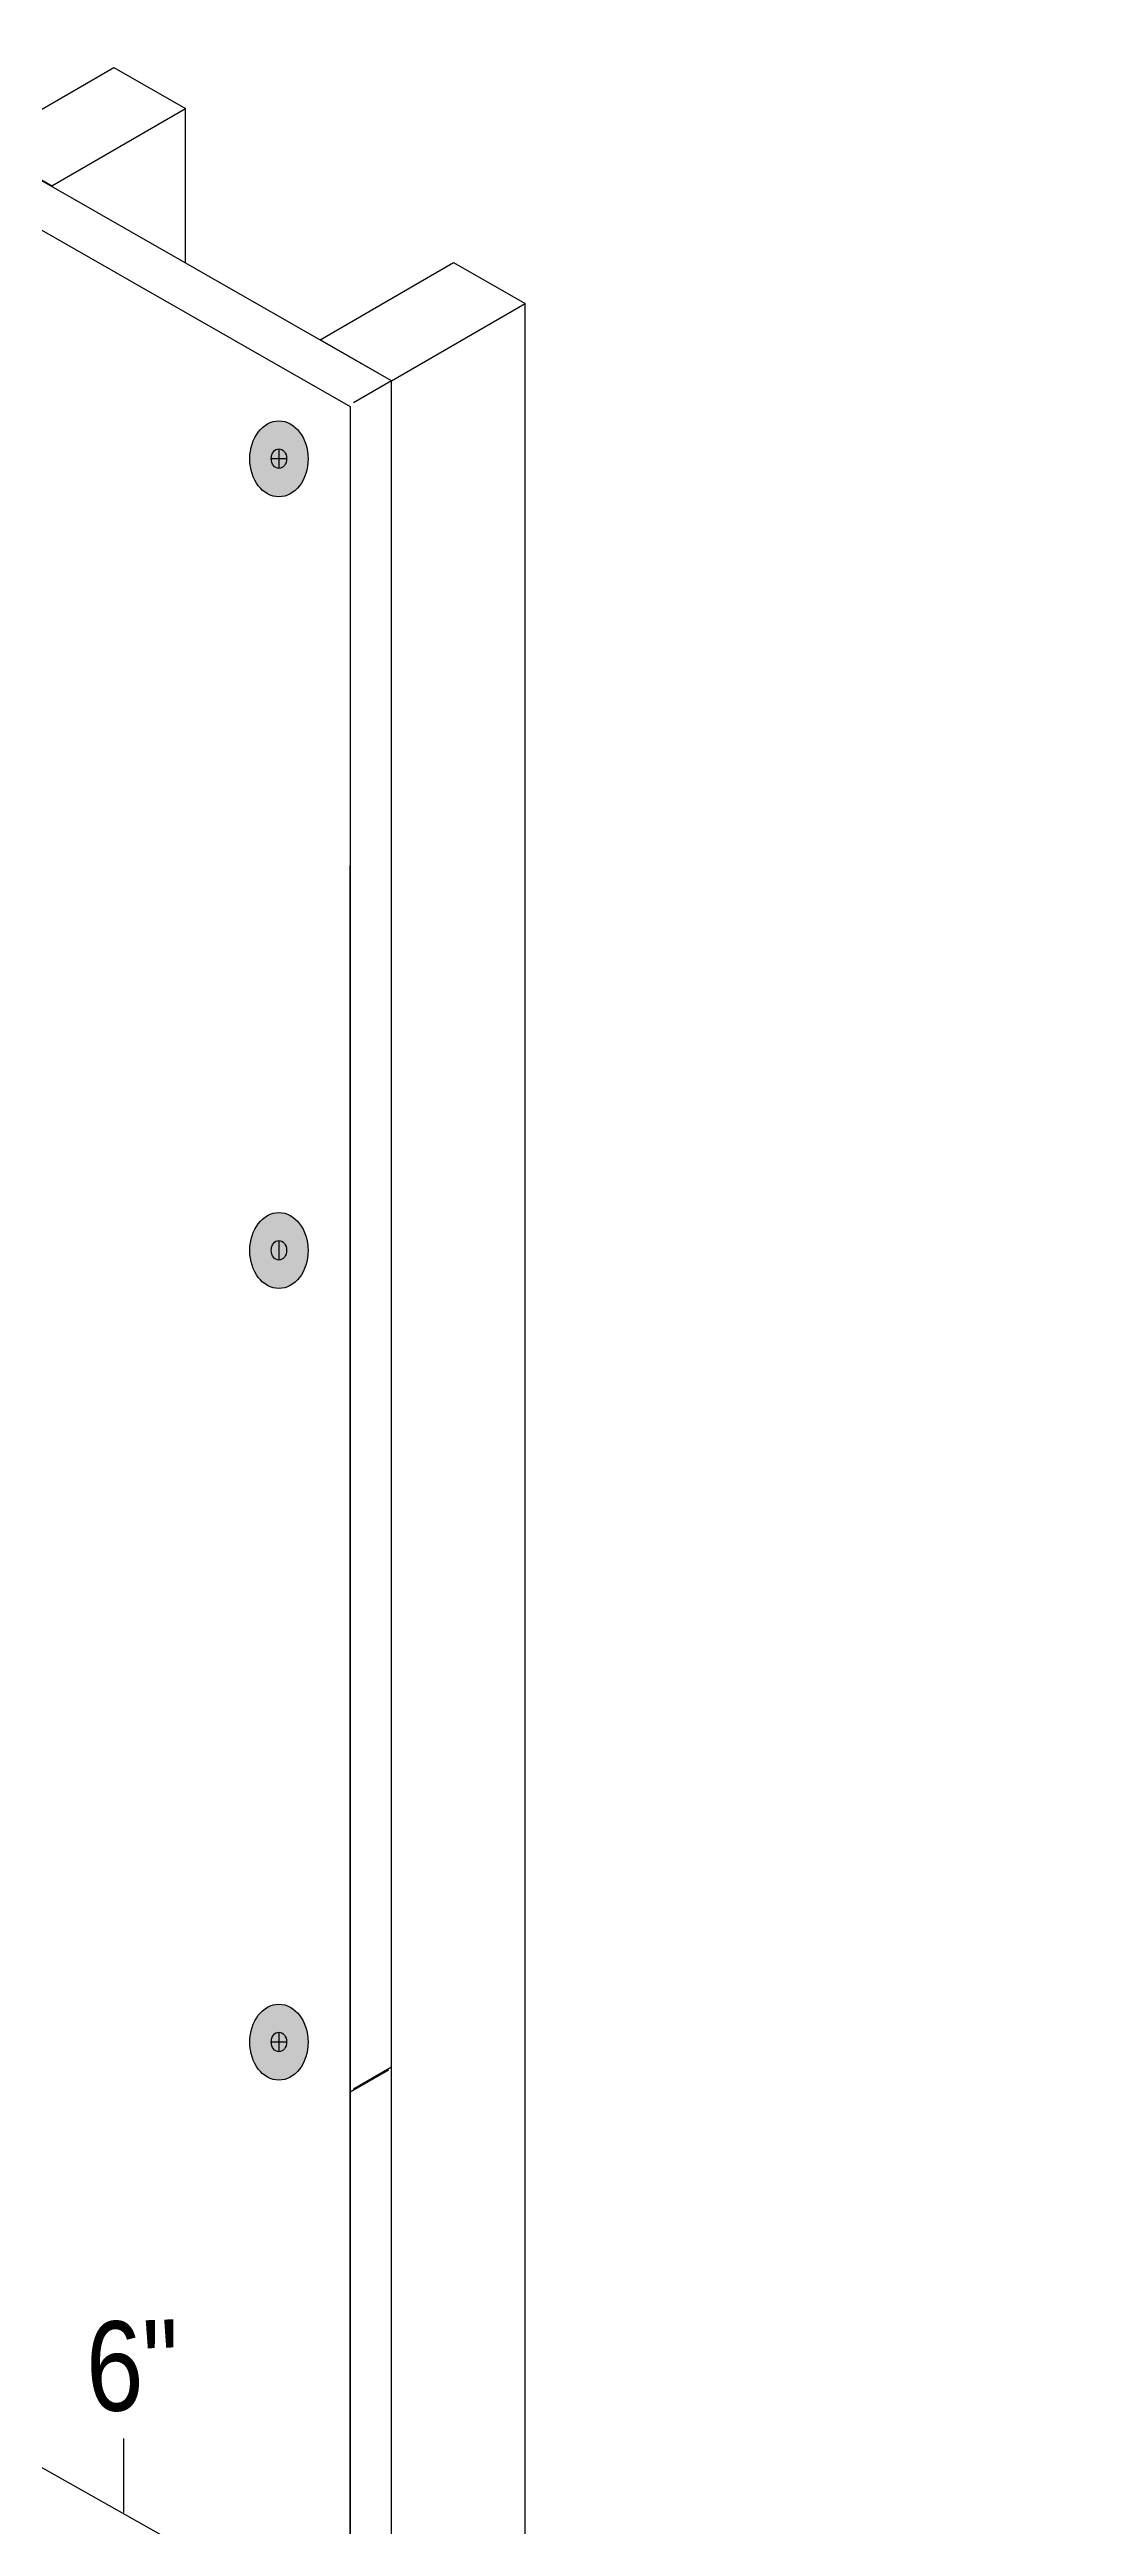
# Model space of a CAD drawing. Extents: x -1140 to 5605, y -816 to 2382.
# Drawn here: x 4943.4 to 5072.2, y 1115 to 1426.7 of the extents above; entities that cross this region are included whole.
import ezdxf

# ---------------------------------------------------------------- set-up
doc = ezdxf.new("R2010")
doc.units = 0
doc.header["$MEASUREMENT"] = 0
for name, color, linetype, lineweight in [('G-ANNO-TTLB', 7, 'Continuous', 0), ('TYVEK', 7, 'Continuous', 0), ('wall scratch', 7, 'Continuous', 0)]:
    doc.layers.add(name, color=color, linetype=linetype, lineweight=lineweight)

# ---------------------------------------------------------------- blocks, each defined once
blk = doc.blocks.new('Block_216')
at = {"layer": 'TYVEK', "color": 4, "lineweight": 25, "true_color": 0x00ffff}
for points in [[(4948.24, 1159.41)], [(4948.24, 1125.98)]]:
    blk.add_lwpolyline(points, dxfattribs=at)
blk = doc.blocks.new('Block_252')
at = {"layer": 'TYVEK', "true_color": 0x003b71, "transparency": 33554687}
h = blk.add_hatch(color=156, dxfattribs=at)
h.dxf.hatch_style = 2
edge = h.paths.add_edge_path()
edge.add_ellipse((4972.26, 1375.17), major_axis=(0, 4.78), ratio=0.766948, start_angle=0, end_angle=360)
at = {"layer": 'TYVEK', "color": 18, "lineweight": 25, "true_color": 0x000000}
for p, q in [((4971.29, 1375.2), (4973.23, 1375.2)), ((4972.26, 1376.44), (4972.26, 1373.97))]:
    blk.add_line(p, q, dxfattribs=at)
for centre, major_axis, ratio in [((4972.26, 1375.17), (0, 4.78), 0.766948), ((4972.26, 1375.2), (0, 1.23), 0.788846)]:
    blk.add_ellipse(centre, major_axis=major_axis, ratio=ratio, dxfattribs=at)
blk = doc.blocks.new('Block_254')
at = {"layer": 'TYVEK', "true_color": 0x003b71, "transparency": 33554687}
h = blk.add_hatch(color=156, dxfattribs=at)
h.dxf.hatch_style = 2
edge = h.paths.add_edge_path()
edge.add_ellipse((4972.26, 1175.91), major_axis=(0, 4.78), ratio=0.766948, start_angle=0, end_angle=360)
at = {"layer": 'TYVEK', "color": 18, "lineweight": 25, "true_color": 0x000000}
for p, q in [((4971.29, 1175.94), (4973.23, 1175.94)), ((4972.26, 1177.18), (4972.26, 1174.71))]:
    blk.add_line(p, q, dxfattribs=at)
blk.add_lwpolyline([(4971.75, 1180.33)], dxfattribs=at)
for centre, major_axis, ratio in [((4972.26, 1175.91), (0, 4.78), 0.766948), ((4972.26, 1175.94), (0, 1.23), 0.788846)]:
    blk.add_ellipse(centre, major_axis=major_axis, ratio=ratio, dxfattribs=at)
blk = doc.blocks.new('Block_255')
at = {"layer": 'TYVEK', "true_color": 0x003b71, "transparency": 33554687}
h = blk.add_hatch(color=156, dxfattribs=at)
h.dxf.hatch_style = 2
edge = h.paths.add_edge_path()
edge.add_ellipse((4972.26, 1275.54), major_axis=(0, 4.78), ratio=0.766948, start_angle=0, end_angle=360)
at = {"layer": 'TYVEK', "color": 18, "lineweight": 25, "true_color": 0x000000}
blk.add_line((4972.26, 1276.81), (4972.26, 1274.34), dxfattribs=at)
for centre, major_axis, ratio in [((4972.26, 1275.54), (0, 4.78), 0.766948), ((4972.26, 1275.57), (0, 1.23), 0.788846)]:
    blk.add_ellipse(centre, major_axis=major_axis, ratio=ratio, dxfattribs=at)

msp = doc.modelspace()

# ---------------------------------------------------------------- hatches: boundary and pattern name
at = {"layer": 'G-ANNO-TTLB', "true_color": 0xff00ff, "transparency": 33554687}
h = msp.add_hatch(color=6, dxfattribs=at)
edge = h.paths.add_edge_path()
edge.add_spline(control_points=[(5285.56, -733.23), (5285.56, -733.23), (2356.04, -733.23), (2356.04, -733.23), (2356.04, -733.23), (2356.04, 1723.77), (2356.04, 1723.77), (2356.04, 1723.77), (5285.56, 1723.77), (5285.56, 1723.77), (5285.56, 1723.77), (5285.56, -733.23), (5285.56, -733.23)], knot_values=[0, 0, 0, 0, 1, 1, 1, 2, 2, 2, 3, 3, 3, 4, 4, 4, 4], degree=3, periodic=0)
edge = h.paths.add_edge_path()
edge.add_spline(control_points=[(2365.04, 1714.77), (2365.04, 1714.77), (2365.04, -724.23), (2365.04, -724.23), (2365.04, -724.23), (5276.56, -724.23), (5276.56, -724.23), (5276.56, -724.23), (5276.56, 1714.77), (5276.56, 1714.77), (5276.56, 1714.77), (2365.04, 1714.77), (2365.04, 1714.77)], knot_values=[0, 0, 0, 0, 1, 1, 1, 2, 2, 2, 3, 3, 3, 4, 4, 4, 4], degree=3, periodic=0)
edge.add_line((2365.04, 1714.77), (2365.04, 1714.77))

# ---------------------------------------------------------------- linework, layer by layer
at = {"layer": 'G-ANNO-TTLB'}
for points in [[(5285.56, -733.23), (5285.56, -733.23), (2356.04, -733.23), (2356.04, -733.23), (2356.04, -733.23), (2356.04, 1723.77), (2356.04, 1723.77), (2356.04, 1723.77), (5285.56, 1723.77), (5285.56, 1723.77), (5285.56, 1723.77), (5285.56, -733.23), (5285.56, -733.23)], [(2365.04, 1714.77), (2365.04, 1714.77), (2365.04, -724.23), (2365.04, -724.23), (2365.04, -724.23), (5276.56, -724.23), (5276.56, -724.23), (5276.56, -724.23), (5276.56, 1714.77), (5276.56, 1714.77), (5276.56, 1714.77), (2365.04, 1714.77), (2365.04, 1714.77)]]:
    msp.add_open_spline(points, degree=3, knots=[0, 0, 0, 0, 1, 1, 1, 2, 2, 2, 3, 3, 3, 4, 4, 4, 4], dxfattribs=at)
at = {"layer": 'TYVEK', "color": 18, "lineweight": 25, "true_color": 0x000000}
for p, q in [((4712.45, 1535.27), (4981.24, 1381.78)), ((4981.24, 1381.78), (4981.24, 957.42))]:
    msp.add_line(p, q, dxfattribs=at)
at = {"layer": 'TYVEK', "color": 2, "lineweight": 25, "true_color": 0xffff00}
for p, q in [((4981.24, 957.42), (4981.24, 1324.01)), ((4986.05, 1172.39), (4981.24, 1169.6))]:
    msp.add_line(p, q, dxfattribs=at)
at = {"layer": 'TYVEK', "color": 1, "lineweight": 25, "true_color": 0xff0000}
for p, q in [((4893.41, 1149.92), (4961, 1111.91)), ((4952.71, 1126.02), (4952.71, 1116.72))]:
    msp.add_line(p, q, dxfattribs=at)
at = {"layer": 'wall scratch', "color": 2, "lineweight": 25, "true_color": 0xffff00}
for p, q in [((4986.45, 1385.01), (4717.58, 1538.54)), ((4986.45, 1385.01), (4981.64, 1382.23)), ((4986.45, 960.52), (4986.45, 1385.01)), ((4986.05, 1172.41), (4981.24, 1169.63)), ((4986.45, 1172.77), (4981.64, 1169.98))]:
    msp.add_line(p, q, dxfattribs=at)
at = {"layer": 'wall scratch', "color": 33, "lineweight": 25, "true_color": 0xcc9966}
for p, q in [((4943.68, 1409.55), (4960.48, 1419.27)), ((4960.48, 1399.84), (4960.48, 1419.27)), ((4986.45, 1385.01), (5003.26, 1394.73)), ((5003.26, 970.24), (5003.26, 1394.73))]:
    msp.add_line(p, q, dxfattribs=at)
for points in [[(4943.68, 1409.54), (4934.56, 1414.64), (4951.48, 1424.43), (4960.48, 1419.27)], [(4986.45, 1385.01), (4977.45, 1390.17), (4994.25, 1399.9), (5003.26, 1394.73)]]:
    msp.add_lwpolyline(points, dxfattribs=at)

# ---------------------------------------------------------------- block references
at = {"layer": 'TYVEK'}
for name in ['Block_252', 'Block_255', 'Block_254', 'Block_216']:
    msp.add_blockref(name, (0, 0), dxfattribs=at)

# ---------------------------------------------------------------- texts
at = {"layer": 'TYVEK', "insert": (4948.18, 1129.24), "char_height": 0.2, "attachment_point": 7, "rotation": 1.9995}
msp.add_mtext('\\C1;\\c255;\\FArial Narrow|b0|i0|c1;\\H11.253385;\\W0.999999;6"', dxfattribs=at)

doc.saveas('drawing.dxf')
